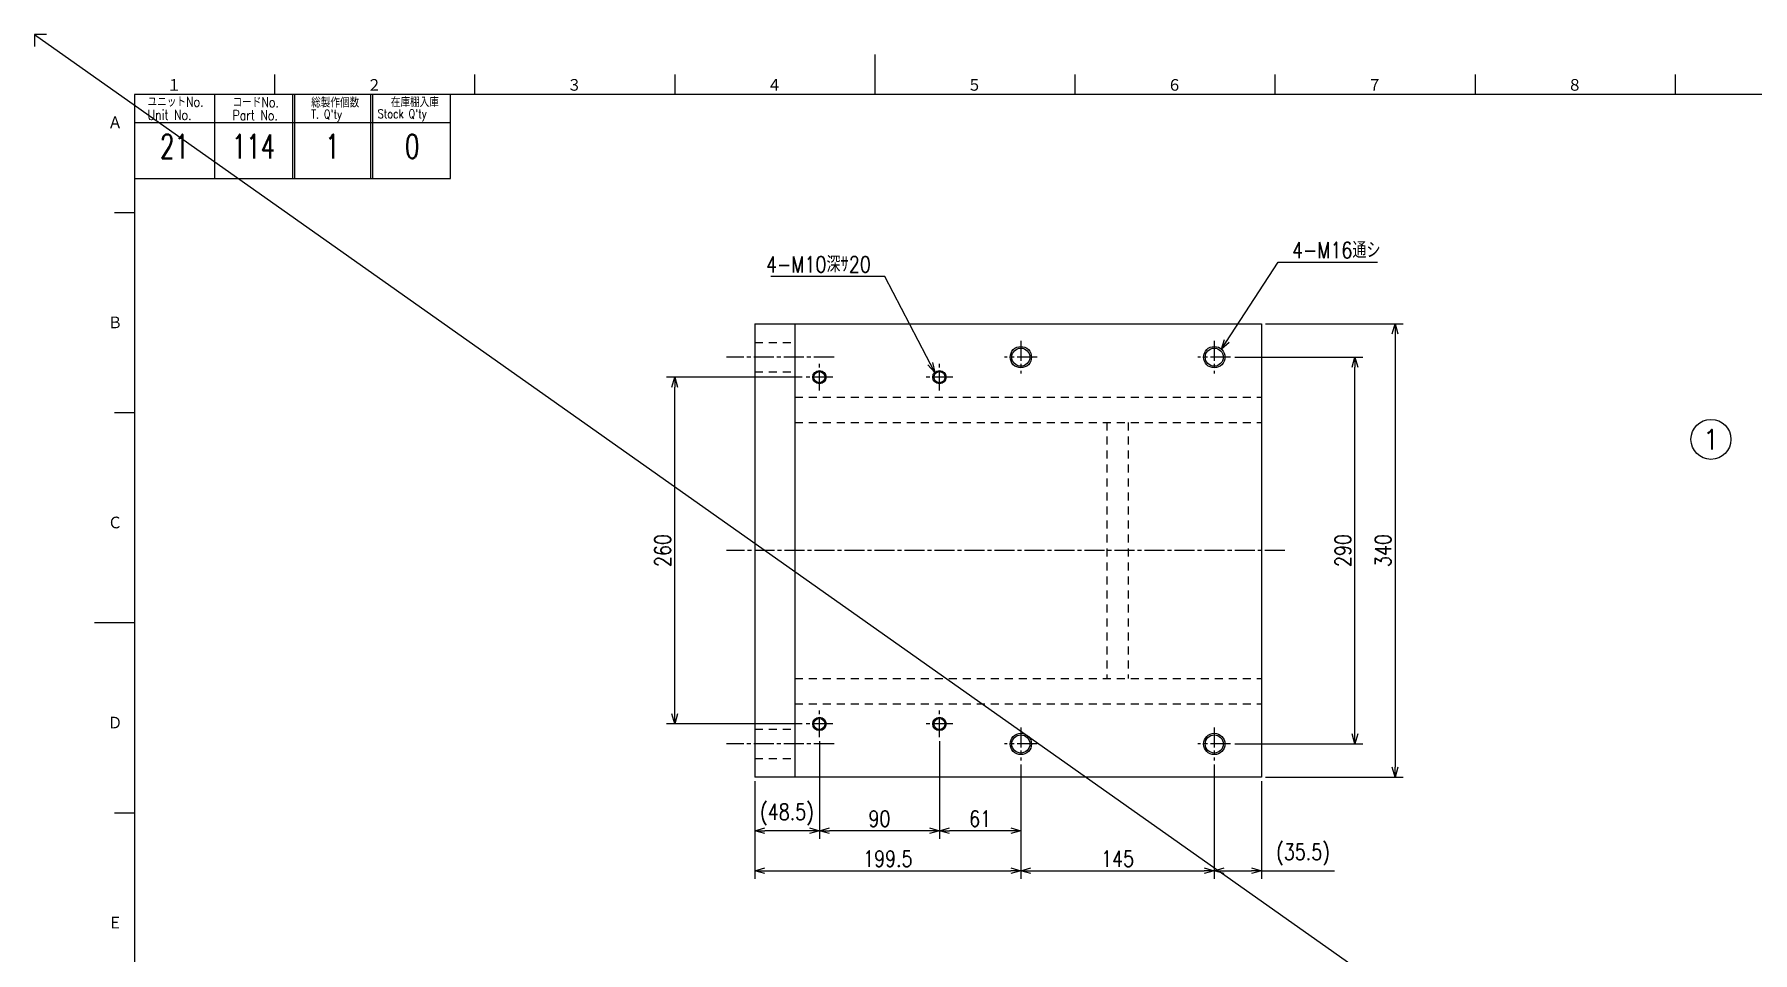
# Model space of a CAD drawing. Extents: x 0 to 2523, y 0 to 3564.
# Drawn here: x 0 to 1288, y 2876 to 3564 of the extents above; entities that cross this region are included whole.
import ezdxf
from ezdxf.enums import TextEntityAlignment as Align

# ---------------------------------------------------------------- set-up
doc = ezdxf.new("R2010")
doc.units = 0
doc.header["$LTSCALE"] = 3
doc.linetypes.add('GEN3A', pattern=[3.5, 2, -1.5])
doc.linetypes.add('GEN7A', pattern=[7.5, 5, -0.75, 1, -0.75])
doc.layers.get('0').update_dxf_attribs({"linetype": 'CONTINUOUS'})
doc.layers.get('DEFPOINTS').update_dxf_attribs({"linetype": 'CONTINUOUS'})
for name, color, linetype in [('2', 5, 'CONTINUOUS'), ('3A', 6, 'GEN3A'), ('4', 3, 'CONTINUOUS'), ('5', 3, 'CONTINUOUS'), ('7A', 4, 'GEN7A'), ('8', 1, 'CONTINUOUS'), ('RAHM2', 1, 'CONTINUOUS')]:
    doc.layers.add(name, color=color, linetype=linetype)
doc.styles.add('DIMENSION', font='monotxt.shx', dxfattribs={"bigfont": 'bigfont.shx'})
doc.styles.get("Standard").update_dxf_attribs({"font": 'romans.shx', "width": 0.8, "bigfont": 'extfont.shx'})
doc.dimstyles.new('GEN-ISO', dxfattribs={"dimscale": 3, "dimtxt": 4, "dimasz": 2.5, "dimexe": 2, "dimexo": 1, "dimgap": 1, "dimtad": 3, "dimdec": 3, "dimrnd": 0.001, "dimdsep": 46, "dimtxsty": 'Standard', "dimblk": 'OPEN30', "dimcen": 0, "dimclrt": 52, "dimadec": 0, "dimazin": 0, "dimtp": 0.1, "dimtm": 0.1, "dimtfac": 0.6, "dimtdec": 3, "dimtmove": 2, "dimatfit": 3, "dimldrblk": 'OPEN30', "dimfxl": 1, "dimarcsym": 0})

# ---------------------------------------------------------------- blocks, each defined once
blk = doc.blocks.new('1A1ﾌﾞﾋﾝ')
at = {"layer": 'RAHM2', "color": 5, "linetype": 'Continuous'}
for p, q in [((3, 594), (0, 594)), ((0, 594), (0, 591)), ((210, 589), (210, 579)), ((60, 584), (60, 579)), ((110, 584), (110, 579)), ((160, 584), (160, 579)), ((260, 584), (260, 579)), ((310, 584), (310, 579)), ((360, 584), (360, 579)), ((410, 584), (410, 579)), ((826, 579), (25, 579)), ((25, 579), (25, 15)), ((104, 558), (104, 579)), ((25, 558), (64.5, 558)), ((64.5, 558), (104, 558)), ((20, 549.5), (25, 549.5)), ((20, 499.5), (25, 499.5)), ((15, 447), (25, 447)), ((20, 399.5), (25, 399.5))]:
    blk.add_line(p, q, dxfattribs=at)
at = {"layer": 'RAHM2', "color": 7, "linetype": 'Continuous'}
for p, q in [((45, 579), (45, 558)), ((64.5, 579), (64.5, 558)), ((65, 579), (65, 558)), ((84, 579), (84, 558)), ((84.5, 579), (84.5, 558)), ((25, 572), (64.5, 572)), ((64.5, 572), (104, 572))]:
    blk.add_line(p, q, dxfattribs=at)
at = {"layer": 'RAHM2', "color": 5, "linetype": 'Continuous'}
for s, p in [('１', (33.1, 579.6)), ('２', (83.1, 579.6)), ('３', (133.1, 579.6)), ('４', (183.1, 579.6)), ('５', (233.1, 579.6)), ('６', (283.1, 579.6)), ('７', (333.1, 579.6)), ('８', (383.1, 579.6)), ('Ａ', (18.36, 570.24)), ('Ｂ', (18.36, 520.24)), ('Ｃ', (18.36, 470.24)), ('Ｄ', (18.36, 420.24)), ('Ｅ', (18.36, 370.24))]:
    blk.add_text(s, height=3.31, dxfattribs=at).set_placement(p)
at = {"layer": 'RAHM2', "color": 7, "linetype": 'Continuous', "width": 0.8}
for s, height, p in [('ユニットNo.', 2.5, (28.29, 575.92)), ('コードNo.', 2.5, (49.52, 575.81)), ('総製作個数', 2.5, (69.17, 575.72)), ('在庫棚入庫', 2.5, (89.08, 575.82)), ('Unit No.', 2.5, (28.29, 572.64)), ('Part No.', 2.5, (49.52, 572.53)), ("T. Q'ty", 2.2, (69.17, 572.96)), ("Stock Q'ty", 2.2, (85.8, 573.06))]:
    blk.add_text(s, height=height, dxfattribs=at).set_placement(p)
at = {"layer": 'RAHM2', "color": 5, "linetype": 'Continuous', "width": 0.7}
for tag, p in [('HEADER3', (35, 566.01)), ('HEADER4', (54.75, 566)), ('HEADER15', (74.49, 566)), ('HEADER16', (94.43, 566))]:
    blk.add_attdef(tag, text='', height=6, dxfattribs=at).set_placement(p, align=Align.MIDDLE)
at = {"layer": 'RAHM2', "color": 7, "linetype": 'Continuous'}
blk.add_attdef('HEADER5', text='', height=2.5, dxfattribs=at).set_placement((63.69, 559.1), align=Align.BOTTOM_RIGHT)
for tag, height, width, p in [('HEADER1', 5, 0.9, (775.12, 45.15)), ('HEADER25', 3.2, 0.63, (46.91, 45.38)), ('HEADER23', 3.33, 0.8, (71.4, 45.2)), ('HEADER24', 3.5, 0.8, (92.57, 45.22)), ('HEADER7', 5, 0.8, (590.38, 40.8)), ('HEADER22', 3.2, 0.63, (46.91, 38.38)), ('HEADER20', 3.33, 0.8, (71.4, 38.2)), ('HEADER21', 3.5, 0.8, (92.57, 38.22)), ('GEN-TITLE-SCA', 4, 0.85, (677.79, 40.85)), ('HEADER2', 6, 0.9, (774.89, 36.68)), ('HEADER19', 3.2, 0.63, (46.91, 31.38)), ('HEADER17', 3.33, 0.8, (71.4, 31.2)), ('HEADER18', 3.5, 0.8, (92.57, 31.22)), ('HEADER11', 3.2, 0.63, (46.91, 24.38)), ('HEADER9', 3.33, 0.8, (71.4, 24.2)), ('HEADER10', 3.5, 0.8, (92.57, 24.22)), ('HEADER14', 3.31, 0.8, (542.54, 17.82))]:
    blk.add_attdef(tag, text='', height=height, dxfattribs=dict(at, width=width)).set_placement(p, align=Align.MIDDLE)
at = {"layer": 'RAHM2', "color": 7, "linetype": 'Continuous', "width": 0.8}
blk.add_attdef('GEN-TITLE-DAT', text='', height=3.5, dxfattribs=at).set_placement((691.35, 39.1), align=Align.BOTTOM_LEFT)
at = {"layer": 'RAHM2', "color": 5, "linetype": 'Continuous', "style": 'DIMENSION', "width": 1.2}
for tag, p in [('HEADER13', (629.56, 16.75)), ('HEADER12', (663.26, 16.72)), ('GEN-TITLE-DWG', (732.79, 16.74))]:
    blk.add_attdef(tag, text='', height=7.02, dxfattribs=at).set_placement(p, align=Align.BOTTOM_LEFT)
at = {"layer": 'RAHM2', "color": 5, "linetype": 'Continuous', "style": 'DIMENSION'}
blk.add_attdef('HEADER8', text='', height=7.02, dxfattribs=at).set_placement((824.55, 16.71), align=Align.BOTTOM_RIGHT)
at = {"layer": 'RAHM2', "color": 5, "linetype": 'Continuous'}
blk.add_attdef('HEADER6', text='', height=5.8, dxfattribs=at).set_placement((623.09, 17.9), align=Align.BOTTOM_RIGHT)
blk = doc.blocks.new('_Open30')
at = {"color": 0, "linetype": 'ByBlock', "lineweight": -2}
for p, q in [((-1, 0.27), (0, 0)), ((0, 0), (-1, -0.27)), ((0, 0), (-1, 0))]:
    blk.add_line(p, q, dxfattribs=at)
blk = doc.blocks.new('*D51')
at = {"layer": '5', "color": 0, "lineweight": -2, "transparency": 16777216}
for p, q in [((678.5, 3034), (678.5, 2961)), ((739.5, 3016.7), (739.5, 2961)), ((732, 2967), (686, 2967))]:
    blk.add_line(p, q, dxfattribs=at)
at = {"layer": 'DEFPOINTS', "color": 0, "transparency": 16777216}
for p in [(678.5, 3037), (739.5, 3019.7), (678.5, 2967)]:
    blk.add_point(p, dxfattribs=at)
at = {"layer": '5', "color": 0, "lineweight": -2, "transparency": 16777216, "xscale": 7.5, "yscale": 7.5, "zscale": 7.5, "rotation": 180}
blk.add_blockref('_Open30', (678.5, 2967), dxfattribs=at)
at = {"layer": '5', "color": 0, "lineweight": -2, "transparency": 16777216, "xscale": 7.5, "yscale": 7.5, "zscale": 7.5}
blk.add_blockref('_Open30', (739.5, 2967), dxfattribs=at)
at = {"layer": '5', "color": 52, "transparency": 16777216, "insert": (709, 2976), "char_height": 12, "attachment_point": 5}
blk.add_mtext('61', dxfattribs=at)
blk = doc.blocks.new('*D52')
at = {"layer": '5', "color": 0, "lineweight": -2, "transparency": 16777216}
for p, q in [((588.5, 3034), (588.5, 2961)), ((671, 2967), (596, 2967))]:
    blk.add_line(p, q, dxfattribs=at)
at = {"layer": 'DEFPOINTS', "color": 0, "transparency": 16777216}
for p in [(588.5, 3037), (678.5, 3037), (588.5, 2967)]:
    blk.add_point(p, dxfattribs=at)
at = {"layer": '5', "color": 0, "lineweight": -2, "transparency": 16777216, "xscale": 7.5, "yscale": 7.5, "zscale": 7.5, "rotation": 180}
blk.add_blockref('_Open30', (588.5, 2967), dxfattribs=at)
at = {"layer": '5', "color": 0, "lineweight": -2, "transparency": 16777216, "xscale": 7.5, "yscale": 7.5, "zscale": 7.5}
blk.add_blockref('_Open30', (678.5, 2967), dxfattribs=at)
at = {"layer": '5', "color": 52, "transparency": 16777216, "insert": (633.5, 2976), "char_height": 12, "attachment_point": 5}
blk.add_mtext('90', dxfattribs=at)
blk = doc.blocks.new('*D53')
at = {"layer": '5', "color": 0, "lineweight": -2, "transparency": 16777216}
for p, q in [((588.5, 3034), (588.5, 2961)), ((540, 3004), (540, 2961)), ((581, 2967), (547.5, 2967))]:
    blk.add_line(p, q, dxfattribs=at)
at = {"layer": 'DEFPOINTS', "color": 0, "transparency": 16777216}
for p in [(588.5, 3037), (540, 3007), (540, 2967)]:
    blk.add_point(p, dxfattribs=at)
at = {"layer": '5', "color": 0, "lineweight": -2, "transparency": 16777216, "xscale": 7.5, "yscale": 7.5, "zscale": 7.5, "rotation": 180}
blk.add_blockref('_Open30', (540, 2967), dxfattribs=at)
at = {"layer": '5', "color": 0, "lineweight": -2, "transparency": 16777216, "xscale": 7.5, "yscale": 7.5, "zscale": 7.5}
blk.add_blockref('_Open30', (588.5, 2967), dxfattribs=at)
at = {"layer": '5', "color": 52, "transparency": 16777216, "insert": (564.2, 2979.1), "char_height": 12, "attachment_point": 5}
blk.add_mtext('(48.5)', dxfattribs=at)
blk = doc.blocks.new('*D54')
at = {"layer": '5', "color": 0, "lineweight": -2, "transparency": 16777216}
for p, q in [((739.5, 3016.7), (739.5, 2931)), ((540, 3004), (540, 2931)), ((547.5, 2937), (732, 2937))]:
    blk.add_line(p, q, dxfattribs=at)
at = {"layer": 'DEFPOINTS', "color": 0, "transparency": 16777216}
for p in [(739.5, 3019.7), (540, 3007), (739.5, 2937)]:
    blk.add_point(p, dxfattribs=at)
at = {"layer": '5', "color": 0, "lineweight": -2, "transparency": 16777216, "xscale": 7.5, "yscale": 7.5, "zscale": 7.5, "rotation": 180}
blk.add_blockref('_Open30', (540, 2937), dxfattribs=at)
at = {"layer": '5', "color": 0, "lineweight": -2, "transparency": 16777216, "xscale": 7.5, "yscale": 7.5, "zscale": 7.5}
blk.add_blockref('_Open30', (739.5, 2937), dxfattribs=at)
at = {"layer": '5', "color": 52, "transparency": 16777216, "insert": (639.8, 2946), "char_height": 12, "attachment_point": 5}
blk.add_mtext('199.5', dxfattribs=at)
blk = doc.blocks.new('*D55')
at = {"layer": '5', "color": 0, "lineweight": -2, "transparency": 16777216}
for p, q in [((884.5, 3016.7), (884.5, 2931)), ((747, 2937), (877, 2937))]:
    blk.add_line(p, q, dxfattribs=at)
at = {"layer": 'DEFPOINTS', "color": 0, "transparency": 16777216}
for p in [(739.5, 3019.7), (884.5, 3019.7), (884.5, 2937)]:
    blk.add_point(p, dxfattribs=at)
at = {"layer": '5', "color": 0, "lineweight": -2, "transparency": 16777216, "xscale": 7.5, "yscale": 7.5, "zscale": 7.5, "rotation": 180}
blk.add_blockref('_Open30', (739.5, 2937), dxfattribs=at)
at = {"layer": '5', "color": 0, "lineweight": -2, "transparency": 16777216, "xscale": 7.5, "yscale": 7.5, "zscale": 7.5}
blk.add_blockref('_Open30', (884.5, 2937), dxfattribs=at)
at = {"layer": '5', "color": 52, "transparency": 16777216, "insert": (812, 2946), "char_height": 12, "attachment_point": 5}
blk.add_mtext('145', dxfattribs=at)
blk = doc.blocks.new('*D56')
at = {"layer": '5', "color": 0, "lineweight": -2, "transparency": 16777216}
for p, q in [((884.5, 3016.7), (884.5, 2931)), ((920, 3004), (920, 2931)), ((892, 2937), (912.5, 2937)), ((920, 2937), (974.6, 2937))]:
    blk.add_line(p, q, dxfattribs=at)
at = {"layer": 'DEFPOINTS', "color": 0, "transparency": 16777216}
for p in [(884.5, 3019.7), (920, 3007), (920, 2937)]:
    blk.add_point(p, dxfattribs=at)
at = {"layer": '5', "color": 0, "lineweight": -2, "transparency": 16777216, "xscale": 7.5, "yscale": 7.5, "zscale": 7.5, "rotation": 180}
blk.add_blockref('_Open30', (884.5, 2937), dxfattribs=at)
at = {"layer": '5', "color": 0, "lineweight": -2, "transparency": 16777216, "xscale": 7.5, "yscale": 7.5, "zscale": 7.5}
blk.add_blockref('_Open30', (920, 2937), dxfattribs=at)
at = {"layer": '5', "color": 52, "transparency": 16777216, "insert": (951.1, 2949.1), "char_height": 12, "attachment_point": 5}
blk.add_mtext('(35.5)', dxfattribs=at)
blk = doc.blocks.new('*D59')
at = {"layer": '5', "color": 0, "lineweight": -2, "transparency": 16777216}
for p, q in [((575.5, 3307), (474, 3307)), ((480, 3054.5), (480, 3299.5)), ((575.5, 3047), (474, 3047))]:
    blk.add_line(p, q, dxfattribs=at)
at = {"layer": 'DEFPOINTS', "color": 0, "transparency": 16777216}
for p in [(480, 3307), (578.5, 3307), (578.5, 3047)]:
    blk.add_point(p, dxfattribs=at)
at = {"layer": '5', "color": 0, "lineweight": -2, "transparency": 16777216, "xscale": 7.5, "yscale": 7.5, "zscale": 7.5}
for p, rotation in [((480, 3307), 90), ((480, 3047), 270)]:
    blk.add_blockref('_Open30', p, dxfattribs=dict(at, rotation=rotation))
at = {"layer": '5', "color": 52, "transparency": 16777216, "insert": (471, 3177), "char_height": 12, "attachment_point": 5, "rotation": 90}
blk.add_mtext('260', dxfattribs=at)
blk = doc.blocks.new('*D60')
at = {"layer": '5', "color": 0, "lineweight": -2, "transparency": 16777216}
for p, q in [((899.8, 3322), (996, 3322)), ((990, 3039.5), (990, 3314.5)), ((899.8, 3032), (996, 3032))]:
    blk.add_line(p, q, dxfattribs=at)
at = {"layer": 'DEFPOINTS', "color": 0, "transparency": 16777216}
for p in [(896.8, 3322), (990, 3322), (896.8, 3032)]:
    blk.add_point(p, dxfattribs=at)
at = {"layer": '5', "color": 0, "lineweight": -2, "transparency": 16777216, "xscale": 7.5, "yscale": 7.5, "zscale": 7.5}
for p, rotation in [((990, 3322), 90), ((990, 3032), 270)]:
    blk.add_blockref('_Open30', p, dxfattribs=dict(at, rotation=rotation))
at = {"layer": '5', "color": 52, "transparency": 16777216, "insert": (981, 3177), "char_height": 12, "attachment_point": 5, "rotation": 90}
blk.add_mtext('290', dxfattribs=at)
blk = doc.blocks.new('*D61')
at = {"layer": '5', "color": 0, "lineweight": -2, "transparency": 16777216}
for p, q in [((923, 3347), (1026, 3347)), ((1020, 3339.5), (1020, 3014.5)), ((923, 3007), (1026, 3007))]:
    blk.add_line(p, q, dxfattribs=at)
at = {"layer": 'DEFPOINTS', "color": 0, "transparency": 16777216}
for p in [(920, 3347), (920, 3007), (1020, 3007)]:
    blk.add_point(p, dxfattribs=at)
at = {"layer": '5', "color": 0, "lineweight": -2, "transparency": 16777216, "xscale": 7.5, "yscale": 7.5, "zscale": 7.5}
for p, rotation in [((1020, 3347), 90), ((1020, 3007), 270)]:
    blk.add_blockref('_Open30', p, dxfattribs=dict(at, rotation=rotation))
at = {"layer": '5', "color": 52, "transparency": 16777216, "insert": (1011, 3177), "char_height": 12, "attachment_point": 5, "rotation": 90}
blk.add_mtext('340', dxfattribs=at)
blk = doc.blocks.new('GENBALLOON1')
blk.add_circle((0, 0), 5)
at = {"flags": 1}
blk.add_attdef('GEN_PARENT', text='', height=2.5, dxfattribs=at).set_placement((0, 0), align=Align.MIDDLE)
blk.add_attdef('REF_NO', text='', height=3.5).set_placement((0, 0), align=Align.MIDDLE)
at = {"color": 7, "flags": 1}
for tag, p in [('5GENINF', (6.43, 0.96)), ('6GENINF', (6.43, 0.63)), ('7GENINF', (6.43, 0.3)), ('8GENINF', (6.43, -0.04)), ('9GENINF', (6.43, -0.37)), ('3GENINF', (6.43, -2.34)), ('4GENINF', (6.43, -2.67)), ('10GENINF', (6.43, -0.7)), ('11GENINF', (6.43, -1)), ('12GENINF', (6.43, -1.34)), ('13GENINF', (6.43, -1.67)), ('14GENINF', (6.43, -2)), ('15GENINF', (6.43, -3)), ('16GENINF', (6.43, -3.34)), ('17GENINF', (6.43, -3.7)), ('18GENINF', (6.43, -4.04)), ('19GENINF', (6.43, -4.37)), ('20GENINF', (6.43, -4.7)), ('21GENINF', (6.43, -5.04)), ('22GENINF', (6.43, -5.37))]:
    blk.add_attdef(tag, p, '', height=0.2, dxfattribs=at)

msp = doc.modelspace()

# ---------------------------------------------------------------- linework, layer by layer
at = {"layer": '2'}
for p, q in [((540, 3347), (540, 3007)), ((570, 3347), (570, 3007))]:
    msp.add_line(p, q, dxfattribs=at)
msp.add_lwpolyline([(540, 3347), (920, 3347), (920, 3007), (540, 3007)], dxfattribs=at)
for centre, radius in [((739.5, 3322), 6.773), ((884.5, 3322), 6.773), ((588.5, 3307), 4.15), ((678.5, 3307), 4.15), ((588.5, 3047), 4.15), ((678.5, 3047), 4.15), ((739.5, 3032), 6.773), ((884.5, 3032), 6.773)]:
    msp.add_circle(centre, radius, dxfattribs=at)
at = {"layer": '3A'}
for p, q in [((540, 3333), (570, 3333)), ((540, 3311), (570, 3311)), ((570, 3292), (920, 3292)), ((570, 3273), (920, 3273)), ((804, 3273), (804, 3081)), ((820, 3273), (820, 3081)), ((570, 3081), (920, 3081)), ((570, 3062), (920, 3062)), ((540, 3043), (570, 3043)), ((540, 3021), (570, 3021))]:
    msp.add_line(p, q, dxfattribs=at)
at = {"layer": '4'}
for centre, radius in [((739.5, 3322), 8), ((884.5, 3322), 8), ((588.5, 3307), 5), ((678.5, 3307), 5), ((588.5, 3047), 5), ((678.5, 3047), 5), ((739.5, 3032), 8), ((884.5, 3032), 8)]:
    msp.add_circle(centre, radius, dxfattribs=at)
at = {"layer": '7A'}
for p, q in [((739.5, 3334.2805), (739.5, 3309.7195)), ((884.5, 3334.2805), (884.5, 3309.7195)), ((599.4426, 3322), (518.8407, 3322)), ((588.5, 3297), (588.5, 3317)), ((678.5, 3297), (678.5, 3317)), ((751.7805, 3322), (727.2195, 3322)), ((896.7805, 3322), (872.2195, 3322)), ((598.5, 3307), (578.5, 3307)), ((688.5, 3307), (668.5, 3307)), ((937.2986, 3177), (518.8407, 3177)), ((588.5, 3037), (588.5, 3057)), ((678.5, 3037), (678.5, 3057)), ((598.5, 3047), (578.5, 3047)), ((688.5, 3047), (668.5, 3047)), ((739.5, 3044.2805), (739.5, 3019.7195)), ((884.5, 3044.2805), (884.5, 3019.7195)), ((599.4426, 3032), (518.8407, 3032)), ((751.7805, 3032), (727.2195, 3032)), ((896.7805, 3032), (872.2195, 3032))]:
    msp.add_line(p, q, dxfattribs=at)
at = {"layer": '8'}
msp.add_line((0, 3564), (2523, 1782), dxfattribs=at)

# ---------------------------------------------------------------- block references
at = {"layer": '2'}
ref = msp.add_blockref('1A1ﾌﾞﾋﾝ', (0, 1782), dxfattribs=dict(at, xscale=3, yscale=3, zscale=3))
ref.add_attrib('HEADER3', '21', dxfattribs={"layer": 'RAHM2', "color": 5, "linetype": 'Continuous', "height": 18, "width": 0.7}).set_placement((105.0118, 3480.0208), align=Align.MIDDLE)
ref.add_attrib('HEADER4', '114', dxfattribs={"layer": 'RAHM2', "color": 5, "linetype": 'Continuous', "height": 18, "width": 0.7}).set_placement((164.2618, 3480), align=Align.MIDDLE)
ref.add_attrib('HEADER15', '1', dxfattribs={"layer": 'RAHM2', "color": 5, "linetype": 'Continuous', "height": 18, "width": 0.7}).set_placement((223.467, 3480), align=Align.MIDDLE)
ref.add_attrib('HEADER16', '0', dxfattribs={"layer": 'RAHM2', "color": 5, "linetype": 'Continuous', "height": 18, "width": 0.7}).set_placement((283.292, 3480), align=Align.MIDDLE)
at = {"layer": '5'}
ref = msp.add_blockref('GENBALLOON1', (1256.8596, 3260.3816), dxfattribs=dict(at, xscale=3, yscale=3, zscale=3))
ref.add_attrib('REF_NO', '1', dxfattribs={"color": 7, "height": 15, "width": 0.9}).set_placement((1256.8596, 3260.3816), align=Align.MIDDLE_CENTER)

# ---------------------------------------------------------------- texts
at = {"layer": '5', "color": 52, "char_height": 12}
for s, insert, attachment_point in [('4-M16通シ', (942.7943, 3402.2533), 4), ('4-M10深ｻ20', (627.0337, 3391.547), 6)]:
    msp.add_mtext(s, dxfattribs=dict(at, insert=insert, attachment_point=attachment_point))

# ---------------------------------------------------------------- dimensions: what is measured, and where the dimension line sits
at = {"layer": '5'}
for base, p1, p2, picture, middle in [((1020, 3007), (920, 3347), (920, 3007), '*D61', (1011, 3177)), ((990, 3322), (896.7805, 3032), (896.7805, 3322), '*D60', (981, 3177)), ((480, 3307), (578.5, 3047), (578.5, 3307), '*D59', (471, 3177))]:
    dim = msp.add_linear_dim(base=base, p1=p1, p2=p2, angle=90, dimstyle='GEN-ISO', override={"dimtmove": 0}, dxfattribs=at)
    dim.commit()
    dim.dimension.update_dxf_attribs({"geometry": picture, "text_midpoint": middle})
for base, p1, p2, override, picture, middle in [((540, 2967), (588.5, 3037), (540, 3007), {"dimpost": '(<>)', "dimtp": 0.033, "dimtm": 0, "dimtmove": 0}, '*D53', (564.25, 2979.1429)), ((588.5, 2967), (678.5, 3037), (588.5, 3037), {"dimse1": 1, "dimtmove": 1}, '*D52', (633.5, 2976)), ((678.5, 2967), (739.5, 3019.7195), (678.5, 3037), {"dimtmove": 0}, '*D51', (709, 2976)), ((739.5, 2937), (540, 3007), (739.5, 3019.7195), {"dimtmove": 0}, '*D54', (639.75, 2946)), ((884.5, 2937), (739.5, 3019.7195), (884.5, 3019.7195), {"dimse1": 1, "dimtmove": 1}, '*D55', (812, 2946)), ((920, 2937), (884.5, 3019.7195), (920, 3007), {"dimpost": '(<>)', "dimtp": 0.033, "dimtm": 0, "dimtmove": 0}, '*D56', (951.0714, 2949.1429))]:
    dim = msp.add_linear_dim(base=base, p1=p1, p2=p2, dimstyle='GEN-ISO', override=override, dxfattribs=at)
    dim.commit()
    dim.dimension.update_dxf_attribs({"geometry": picture, "text_midpoint": middle})

# ---------------------------------------------------------------- leaders
at = {"layer": '5', "annotation_type": 0, "has_hookline": 1}
for points, hookline_direction, text_width in [([(889.8791, 3327.9216), (932.2943, 3393.2533), (939.7943, 3393.2533)], 0, 64), ([(674.9399, 3310.5108), (637.5337, 3382.547), (630.0337, 3382.547)], 1, 74.88)]:
    msp.add_leader(points, dimstyle='GEN-ISO', override={"dimpost": '(<>)', "dimtp": 0.033, "dimtm": 0}, dxfattribs=dict(at, hookline_direction=hookline_direction, text_width=text_width))

doc.saveas('drawing.dxf')
